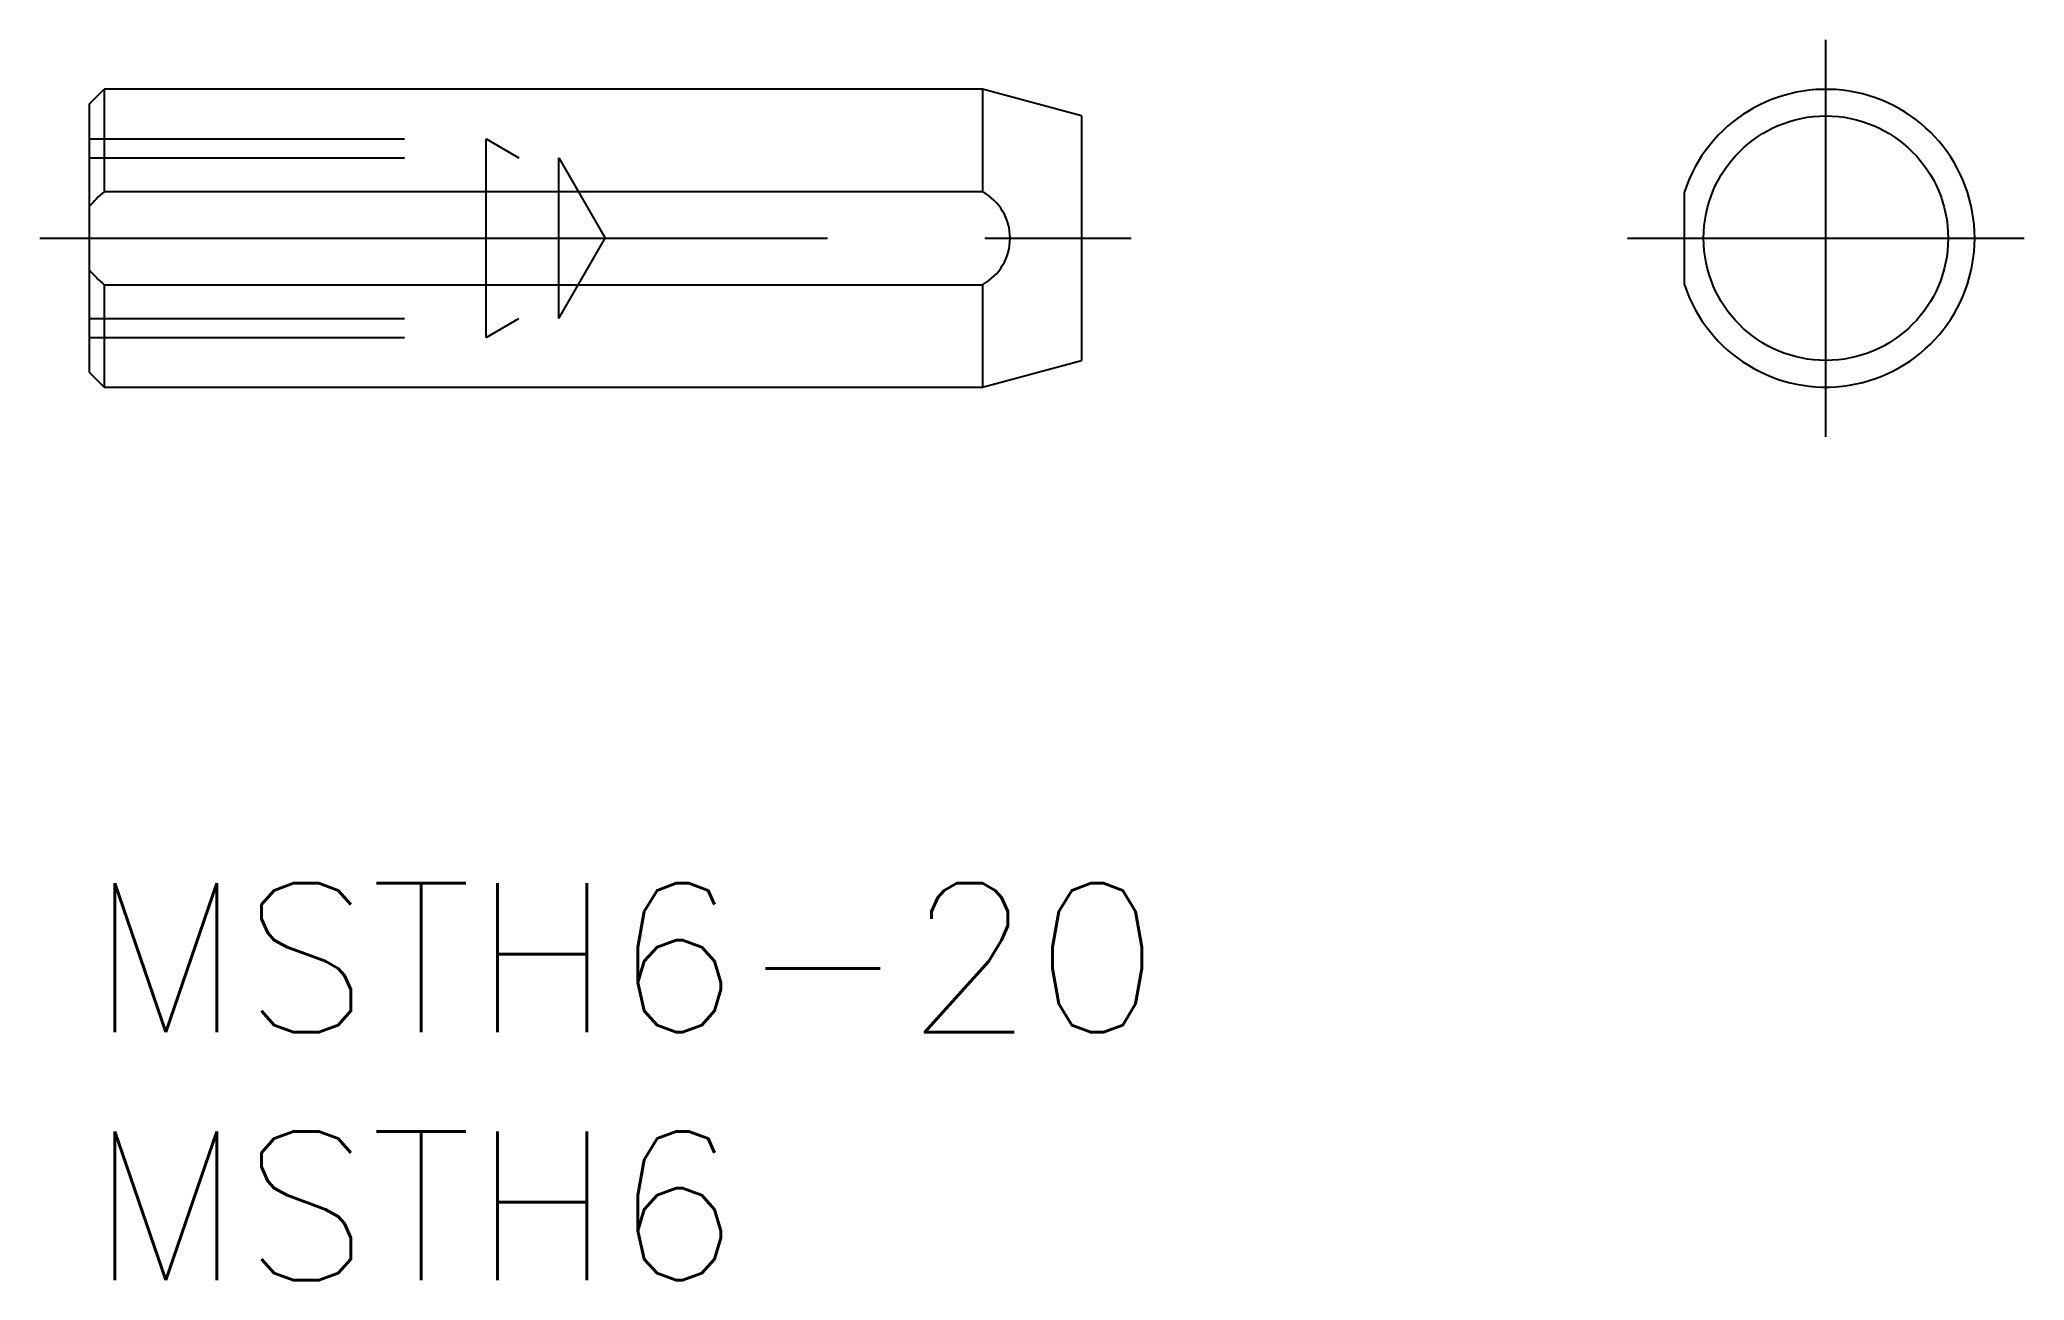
# Model space of a CAD drawing. Extents: x -1 to 39, y -8 to 17.
import ezdxf

# ---------------------------------------------------------------- set-up
doc = ezdxf.new("R2010")
doc.units = 0
doc.header["$LTSCALE"] = 0.5
doc.linetypes.add('CENTER', pattern=[50.8, 31.75, -6.35, 6.35, -6.35])
doc.linetypes.add('DASHED', pattern=[19.05, 12.7, -6.35])
for name, color, linetype in [('MSM_CENTER', 1, 'CENTER'), ('MSM_CONTINUOUS', 7, 'CONTINUOUS'), ('MSM_DASHED', 4, 'DASHED'), ('MSM_PART_NUMBER', 7, 'CONTINUOUS')]:
    doc.layers.add(name, color=color, linetype=linetype)
doc.styles.get("Standard").update_dxf_attribs({"font": 'txt.shx', "height": 3, "bigfont": 'bigfont.shx'})

# ---------------------------------------------------------------- blocks, each defined once
blk = doc.blocks.new('*U2')
at = {"layer": 'MSM_PART_NUMBER'}
blk.add_text('MSTH6-20', height=3, dxfattribs=at).set_placement((0, -3))
blk = doc.blocks.new('*U3')
at = {"layer": 'MSM_PART_NUMBER'}
blk.add_text('MSTH6', height=3, dxfattribs=at).set_placement((0, -8))

msp = doc.modelspace()

# ---------------------------------------------------------------- linework, layer by layer
at = {"layer": 'MSM_CENTER'}
for p, q in [((35, 9), (35, 17)), ((-1, 13), (21, 13)), ((31, 13), (39, 13))]:
    msp.add_line(p, q, dxfattribs=at)
at = {"layer": 'MSM_CONTINUOUS'}
for p, q in [((0, 15.7), (0.3, 16)), ((0, 15.7), (0, 10.3)), ((18, 16), (0.3, 16)), ((0.3, 16), (0.3, 13.937)), ((20, 15.464), (18, 16)), ((18, 16), (18, 13.937)), ((20, 15.464), (20, 10.536)), ((18, 13.937), (0.3, 13.937)), ((32.15, 12.063), (32.15, 13.937)), ((0.3, 12.063), (18, 12.063)), ((0.3, 12.063), (0.3, 10)), ((18, 12.063), (18, 10)), ((18, 10), (20, 10.536)), ((0, 10.3), (0.3, 10)), ((0.3, 10), (18, 10))]:
    msp.add_line(p, q, dxfattribs=at)
msp.add_circle((35, 13), 2.464, dxfattribs=at)
for centre, radius, start, end in [((35, 13), 3, 198.1949, 161.8051), ((1.812, 12.14), 2.349, 130.0757, 140.4923), ((17.495, 13), 1.064, 298.3401, 61.6599), ((1.812, 13.86), 2.349, 219.5077, 229.9243)]:
    msp.add_arc(centre, radius, start, end, dxfattribs=at)
at = {"layer": 'MSM_DASHED'}
for p, q in [((0, 15), (8, 15)), ((8, 11), (8, 15)), ((8, 15), (8.656, 14.621)), ((0, 14.621), (9.464, 14.621)), ((9.464, 11.379), (9.464, 14.621)), ((9.464, 14.621), (10.4, 13)), ((9.464, 11.379), (10.4, 13)), ((0, 11.379), (9.464, 11.379)), ((8, 11), (8.656, 11.379)), ((0, 11), (8, 11))]:
    msp.add_line(p, q, dxfattribs=at)

# ---------------------------------------------------------------- block references
at = {"layer": 'MSM_CONTINUOUS'}
for name in ['*U2', '*U3']:
    msp.add_blockref(name, (0, 0), dxfattribs=at)

doc.saveas('drawing.dxf')
